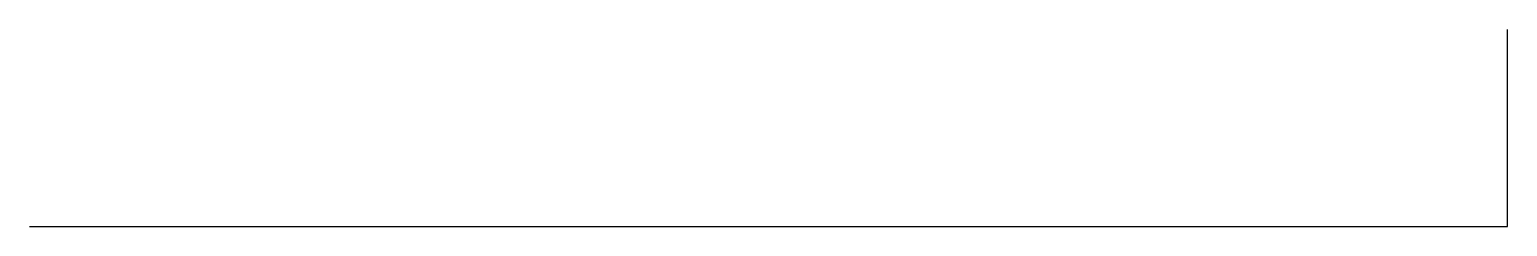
# Model space of a CAD drawing. Header units: inches. Extents: x 11.3 to 26.3, y 43.4 to 45.4.
import ezdxf

# ---------------------------------------------------------------- set-up
doc = ezdxf.new("R2010")
doc.units = ezdxf.units.IN
doc.header["$MEASUREMENT"] = 0
doc.layers.get('0').update_dxf_attribs({"true_color": 0xc2ced6})

msp = doc.modelspace()

# ---------------------------------------------------------------- linework, layer by layer
for p, q in [((26.326, 43.384, 6.112), (26.326, 45.384, 6.112)), ((11.326, 43.384, 6.112), (26.326, 43.384, 6.112))]:
    msp.add_line(p, q)

doc.saveas('drawing.dxf')
